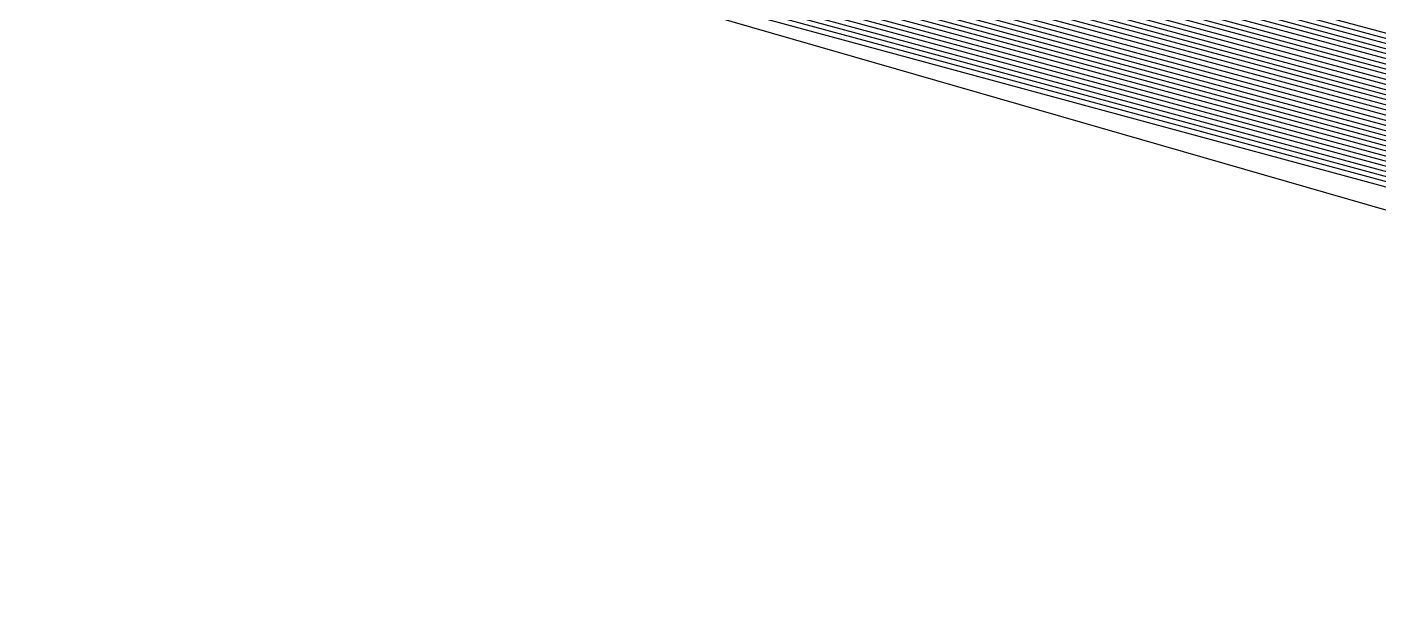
# Model space of a CAD drawing. Extents: x 7084 to 11035, y 13750 to 16729.
# Drawn here: x 7444.2 to 7526.3, y 14132.6 to 14166.9 of the extents above; entities that cross this region are included whole.
import ezdxf

# ---------------------------------------------------------------- set-up
doc = ezdxf.new("R2010")
doc.units = 0
doc.layers.add('Default', color=7, linetype='Continuous')

msp = doc.modelspace()

# ---------------------------------------------------------------- linework, layer by layer
at = {"layer": 'Default'}
for points in [[(8446.824, 16682.013), (8180.703, 16516.366), (8068.34, 16321.139), (8066.228, 16319.342), (7829.675, 16189.19), (7824.711, 16184.539), (7623.641, 16178.623), (7546.762, 15681.681), (7544.755, 15673.752), (7532.927, 15638.256), (7467.875, 15289.214), (7467.558, 15285.514), (7464.073, 15281.814), (7461.009, 15278.22), (7342.733, 15006.085), (7340.937, 15002.068), (7092.557, 14516.958), (7092.241, 14510.615), (7447.069, 14185.236), (7449.393, 14181.536), (7733.256, 14104.629), (7744.347, 14112.874)], [(8446.375, 16679.987), (8181.299, 16514.99), (8069.378, 16320.53), (8066.881, 16318.406), (7831.258, 16188.766), (7825.391, 16183.269), (7625.112, 16177.376), (7548.534, 15682.387), (7546.162, 15673.017), (7534.381, 15637.661), (7469.585, 15289.99), (7469.21, 15285.617), (7465.091, 15281.244), (7461.471, 15276.997), (7343.659, 15005.931), (7341.537, 15001.183), (7094.133, 14517.979), (7093.759, 14510.484), (7447.193, 14186.383), (7449.939, 14182.011), (7732.687, 14105.405)], [(7732.118, 14106.182), (7450.486, 14182.485), (7447.317, 14187.53), (7095.277, 14510.352), (7095.709, 14519.001), (7342.137, 15000.299), (7344.585, 15005.777), (7461.932, 15275.773), (7466.109, 15280.674), (7470.862, 15285.72), (7471.295, 15290.765), (7535.835, 15637.065), (7547.57, 15672.282), (7550.307, 15683.093), (7626.582, 16176.13), (7826.072, 16181.999), (7832.841, 16188.342), (8067.535, 16317.471), (8070.416, 16319.921), (8181.895, 16513.615), (8445.925, 16677.96)], [(8442.554, 16662.761), (8186.366, 16503.297), (8078.198, 16315.357), (8072.437, 16310.456), (7844.714, 16185.163), (7831.175, 16172.477), (7637.611, 16166.782), (7563.601, 15688.39), (7558.127, 15666.767), (7546.741, 15632.596), (7484.118, 15296.583), (7483.253, 15286.492), (7473.747, 15276.401), (7465.393, 15266.599), (7351.532, 15004.622), (7346.634, 14993.667), (7107.526, 14526.665), (7106.662, 14509.366), (7448.245, 14196.134), (7454.583, 14186.043), (7727.85, 14112.006)], [(8930.743, 13861.237), (8122.968, 13986.937), (8122.536, 13990.108), (8116.966, 13992.318), (7740.004, 14106.047), (7734.963, 14102.299), (7447.754, 14180.113), (7446.698, 14181.795), (7087.687, 14511.009), (7087.831, 14513.892), (7339.138, 15004.721), (7339.955, 15006.547), (7459.625, 15281.89), (7461.017, 15283.523), (7462.602, 15285.205), (7462.746, 15286.887), (7528.565, 15640.044), (7540.532, 15675.958), (7541.444, 15679.562), (7619.23, 16182.362), (7822.67, 16188.348), (7824.926, 16190.462)], [(7825.051, 16183.904), (7624.376, 16178), (7547.648, 15682.034), (7545.459, 15673.385), (7533.654, 15637.959), (7468.73, 15289.602), (7468.384, 15285.565), (7464.582, 15281.529), (7461.24, 15277.608), (7343.196, 15006.008), (7341.237, 15001.626), (7093.345, 14517.469), (7093, 14510.549), (7447.131, 14185.81), (7449.666, 14181.774), (7732.971, 14105.017), (7745.071, 14114.012), (8116.909, 14001.829), (8130.275, 13996.525), (8131.312, 13988.913), (8928.108, 13864.922)], [(7622.171, 16179.869), (7544.989, 15680.974), (7543.347, 15674.488), (7531.473, 15638.852), (7466.165, 15288.438), (7465.906, 15285.411), (7463.054, 15282.384), (7460.548, 15279.443), (7341.807, 15006.239), (7340.338, 15002.952), (7090.982, 14515.936), (7090.723, 14510.746), (7446.945, 14184.089), (7448.847, 14181.062), (7733.825, 14103.852), (7742.899, 14110.598), (8116.933, 13997.753), (8126.958, 13993.775), (8127.736, 13988.066), (8929.238, 13863.342)], [(7552.966, 15684.153), (7549.681, 15671.179), (7538.017, 15636.171), (7473.859, 15291.929), (7473.341, 15285.874), (7467.637, 15279.82), (7462.624, 15273.938), (7345.975, 15005.546), (7343.036, 14998.973), (7098.072, 14520.534), (7097.554, 14510.155), (7447.502, 14189.251), (7451.305, 14183.197), (7731.264, 14107.347), (7749.413, 14120.839), (8116.859, 14009.982), (8136.909, 14002.024), (8138.465, 13990.607), (8925.85, 13868.08)], [(8932.249, 13859.131), (8118.2, 13985.807), (8118.113, 13986.442), (8116.999, 13986.884), (7737.11, 14101.495), (7736.101, 14100.746), (7446.662, 14179.165), (7446.45, 14179.501), (7084.651, 14511.272), (7084.679, 14511.849), (7337.939, 15006.489), (7338.102, 15006.855), (7458.702, 15284.336), (7458.981, 15284.663), (7459.298, 15284.999), (7459.326, 15285.336), (7525.656, 15641.236)], [(8931.873, 13859.657), (8119.392, 13986.09), (8119.219, 13987.358), (8116.991, 13988.242), (7737.833, 14102.633), (7735.817, 14101.134), (7446.935, 14179.402), (7446.512, 14180.074), (7085.41, 14511.206), (7085.467, 14512.36), (7338.239, 15006.047), (7338.565, 15006.778), (7458.933, 15283.724), (7459.49, 15284.378), (7460.124, 15285.051), (7460.181, 15285.723), (7526.384, 15640.938)], [(7527.111, 15640.64), (7461.036, 15286.111), (7460.95, 15285.102), (7459.999, 15284.093), (7459.164, 15283.113), (7339.029, 15006.701), (7338.539, 15005.605), (7086.255, 14512.87), (7086.169, 14511.141), (7446.574, 14180.648), (7447.208, 14179.639), (7735.532, 14101.522), (7738.557, 14103.771), (8116.983, 13989.601), (8120.325, 13988.275), (8120.584, 13986.372), (8931.496, 13860.184)], [(7529.292, 15639.746), (7463.601, 15287.275), (7463.428, 15285.257), (7461.527, 15283.238), (7459.856, 15281.278), (7340.418, 15006.47), (7339.438, 15004.279), (7088.618, 14514.403), (7088.446, 14510.944), (7446.76, 14182.369), (7448.027, 14180.35), (7734.679, 14102.687), (7740.728, 14107.185), (8116.958, 13993.677), (8123.641, 13991.025), (8124.16, 13987.219), (8930.367, 13861.763)], [(8929.614, 13862.816), (8126.544, 13987.784), (8125.853, 13992.858), (8116.942, 13996.395), (7742.176, 14109.461), (7734.11, 14103.464), (7448.574, 14180.825), (7446.884, 14183.516), (7089.964, 14510.812), (7090.194, 14515.425), (7340.038, 15003.394), (7341.344, 15006.316), (7460.317, 15280.055), (7462.545, 15282.669), (7465.08, 15285.36), (7465.311, 15288.05), (7530.746, 15639.15)], [(7532.2, 15638.554), (7467.02, 15288.826), (7466.732, 15285.462), (7463.563, 15282.099), (7460.779, 15278.831), (7342.27, 15006.162), (7340.638, 15002.51), (7091.77, 14516.447), (7091.482, 14510.681), (7447.007, 14184.663), (7449.12, 14181.299), (7733.54, 14104.24), (7743.623, 14111.736), (8116.925, 13999.112), (8128.064, 13994.691), (8128.928, 13988.349), (8928.861, 13863.869)], [(7535.108, 15637.363), (7470.44, 15290.377), (7470.036, 15285.668), (7465.6, 15280.959), (7461.701, 15276.385), (7344.122, 15005.854), (7341.837, 15000.741), (7094.921, 14518.49), (7094.518, 14510.418), (7447.255, 14186.957), (7450.212, 14182.248), (7732.402, 14105.793), (7746.518, 14116.288), (8116.892, 14004.547), (8132.487, 13998.358), (8133.697, 13989.478), (8927.356, 13865.975)], [(8926.603, 13867.028), (8136.081, 13990.043), (8134.698, 14000.191), (8116.876, 14007.264), (7747.965, 14118.564), (7731.833, 14106.57), (7450.759, 14182.722), (7447.379, 14188.104), (7096.036, 14510.286), (7096.496, 14519.512), (7342.437, 14999.857), (7345.048, 15005.7), (7462.163, 15275.162), (7466.618, 15280.39), (7471.689, 15285.771), (7472.149, 15291.153), (7536.562, 15636.767)], [(8926.226, 13867.554), (8137.273, 13990.325), (8135.804, 14001.108), (8116.867, 14008.623), (7748.689, 14119.701), (7731.549, 14106.958), (7451.032, 14182.959), (7447.441, 14188.678), (7096.795, 14510.221), (7097.284, 14520.023), (7342.736, 14999.415), (7345.512, 15005.623), (7462.394, 15274.55), (7467.128, 15280.105), (7472.515, 15285.823), (7473.004, 15291.541), (7537.289, 15636.469)], [(7538.744, 15635.873), (7474.714, 15292.316), (7474.167, 15285.926), (7468.146, 15279.535), (7462.855, 15273.327), (7346.438, 15005.469), (7343.336, 14998.53), (7098.86, 14521.045), (7098.313, 14510.089), (7447.564, 14189.825), (7451.578, 14183.434), (7730.98, 14107.735), (7750.137, 14121.977), (8116.851, 14011.34), (8138.015, 14002.941), (8139.657, 13990.89), (8925.473, 13868.607)], [(7539.471, 15635.575), (7475.569, 15292.704), (7474.993, 15285.977), (7468.655, 15279.25), (7463.086, 15272.715), (7346.901, 15005.392), (7343.636, 14998.088), (7099.648, 14521.556), (7099.072, 14510.024), (7447.626, 14190.398), (7451.851, 14183.671), (7730.695, 14108.123), (7750.86, 14123.115), (8116.843, 14012.699), (8139.12, 14003.858), (8140.849, 13991.172), (8925.097, 13869.133)], [(7540.198, 15635.277), (7476.424, 15293.092), (7475.819, 15286.029), (7469.164, 15278.965), (7463.316, 15272.104), (7347.364, 15005.315), (7343.936, 14997.646), (7100.435, 14522.067), (7099.831, 14509.958), (7447.688, 14190.972), (7452.124, 14183.908), (7730.411, 14108.511), (7751.584, 14124.253), (8116.834, 14014.058), (8140.226, 14004.774), (8142.041, 13991.455), (8924.721, 13869.66)], [(8924.344, 13870.186), (8143.233, 13991.737), (8141.332, 14005.691), (8116.826, 14015.416), (7752.308, 14125.391), (7730.126, 14108.9), (7452.398, 14184.145), (7447.75, 14191.545), (7100.59, 14509.892), (7101.223, 14522.578), (7344.236, 14997.204), (7347.827, 15005.238), (7463.547, 15271.492), (7469.673, 15278.68), (7476.645, 15286.08), (7477.279, 15293.48), (7540.925, 15634.979)], [(7541.652, 15634.682), (7478.134, 15293.868), (7477.471, 15286.132), (7470.183, 15278.395), (7463.778, 15270.88), (7348.29, 15005.161), (7344.535, 14996.762), (7102.011, 14523.088), (7101.349, 14509.826), (7447.812, 14192.119), (7452.671, 14184.383), (7729.841, 14109.288), (7753.031, 14126.529), (8116.818, 14016.775), (8142.437, 14006.607), (8144.425, 13992.019), (8923.968, 13870.713)], [(7542.379, 15634.384), (7478.988, 15294.256), (7478.297, 15286.183), (7470.692, 15278.111), (7464.009, 15270.269), (7348.753, 15005.084), (7344.835, 14996.32), (7102.799, 14523.599), (7102.108, 14509.761), (7447.874, 14192.692), (7452.944, 14184.62), (7729.557, 14109.676), (7753.755, 14127.666), (8116.81, 14018.134), (8143.543, 14007.524), (8145.617, 13992.302), (8923.591, 13871.239)], [(8923.215, 13871.765), (8146.809, 13992.584), (8144.649, 14008.441), (8116.801, 14019.492), (7754.479, 14128.804), (7729.272, 14110.065), (7453.217, 14184.857), (7447.936, 14193.266), (7102.867, 14509.695), (7103.587, 14524.11), (7345.135, 14995.877), (7349.216, 15005.007), (7464.239, 15269.657), (7471.201, 15277.826), (7479.123, 15286.235), (7479.843, 15294.643), (7543.106, 15634.086)], [(7546.014, 15632.894), (7483.263, 15296.195), (7482.427, 15286.44), (7473.238, 15276.686), (7465.162, 15267.211), (7351.068, 15004.699), (7346.334, 14994.109), (7106.738, 14526.154), (7105.903, 14509.432), (7448.183, 14195.56), (7454.31, 14185.806), (7728.134, 14111.618), (7757.374, 14133.356), (8116.768, 14024.927), (8149.071, 14012.107), (8151.577, 13993.713), (8921.709, 13873.871)], [(7446.388, 14178.927), (8117.008, 13985.525), (8932.626, 13858.605), (9530.745, 13798.166), (9953.658, 13804.21), (10449.071, 13749.816), (9530.745, 13798.166), (9953.658, 13804.21), (10449.071, 13749.816), (10708.86, 13888.824), (10847.817, 14076.182), (11035.107, 15526.701), (10962.608, 15031.107), (10847.817, 14076.182), (10636.361, 13755.86), (10708.86, 13888.824), (10636.361, 13755.86), (10449.071, 13749.816), (10708.86, 13888.824)], [(7481.601, 15286.389), (7472.729, 15276.971), (7464.931, 15267.822), (7350.605, 15004.776), (7346.035, 14994.551), (7105.95, 14525.643), (7105.144, 14509.498), (7448.121, 14194.986), (7454.037, 14185.568), (7728.419, 14111.229), (7756.65, 14132.218), (8116.777, 14023.569), (8147.966, 14011.191), (8150.385, 13993.431), (8922.086, 13873.345)], [(7472.219, 15277.256), (7464.701, 15268.434), (7350.142, 15004.853), (7345.735, 14994.993), (7105.162, 14525.132), (7104.385, 14509.564), (7448.059, 14194.413), (7453.763, 14185.331), (7728.703, 14110.841), (7755.926, 14131.08), (8116.785, 14022.21), (8146.86, 14010.274), (8149.193, 13993.149), (8922.462, 13872.818)], [(8929.991, 13862.29), (8125.352, 13987.501), (8124.747, 13991.941), (8116.95, 13995.036), (7741.452, 14108.323), (7734.394, 14103.076), (7448.3, 14180.588), (7446.822, 14182.942), (7089.205, 14510.878), (7089.406, 14514.914), (7339.738, 15003.836)], [(8922.838, 13872.292), (8148.001, 13992.866), (8145.754, 14009.357), (8116.793, 14020.851), (7755.203, 14129.942), (7728.988, 14110.453), (7453.49, 14185.094), (7447.998, 14193.839), (7103.626, 14509.629), (7104.375, 14524.621), (7345.435, 14995.435)], [(8931.12, 13860.71), (8121.776, 13986.654), (8121.43, 13989.191), (8116.975, 13990.96), (7739.281, 14104.909), (7735.248, 14101.911), (7447.481, 14179.876), (7446.636, 14181.222), (7086.928, 14511.075)], [(7736.386, 14100.358), (7446.388, 14178.927)]]:
    msp.add_lwpolyline(points, dxfattribs=at)

doc.saveas('drawing.dxf')
